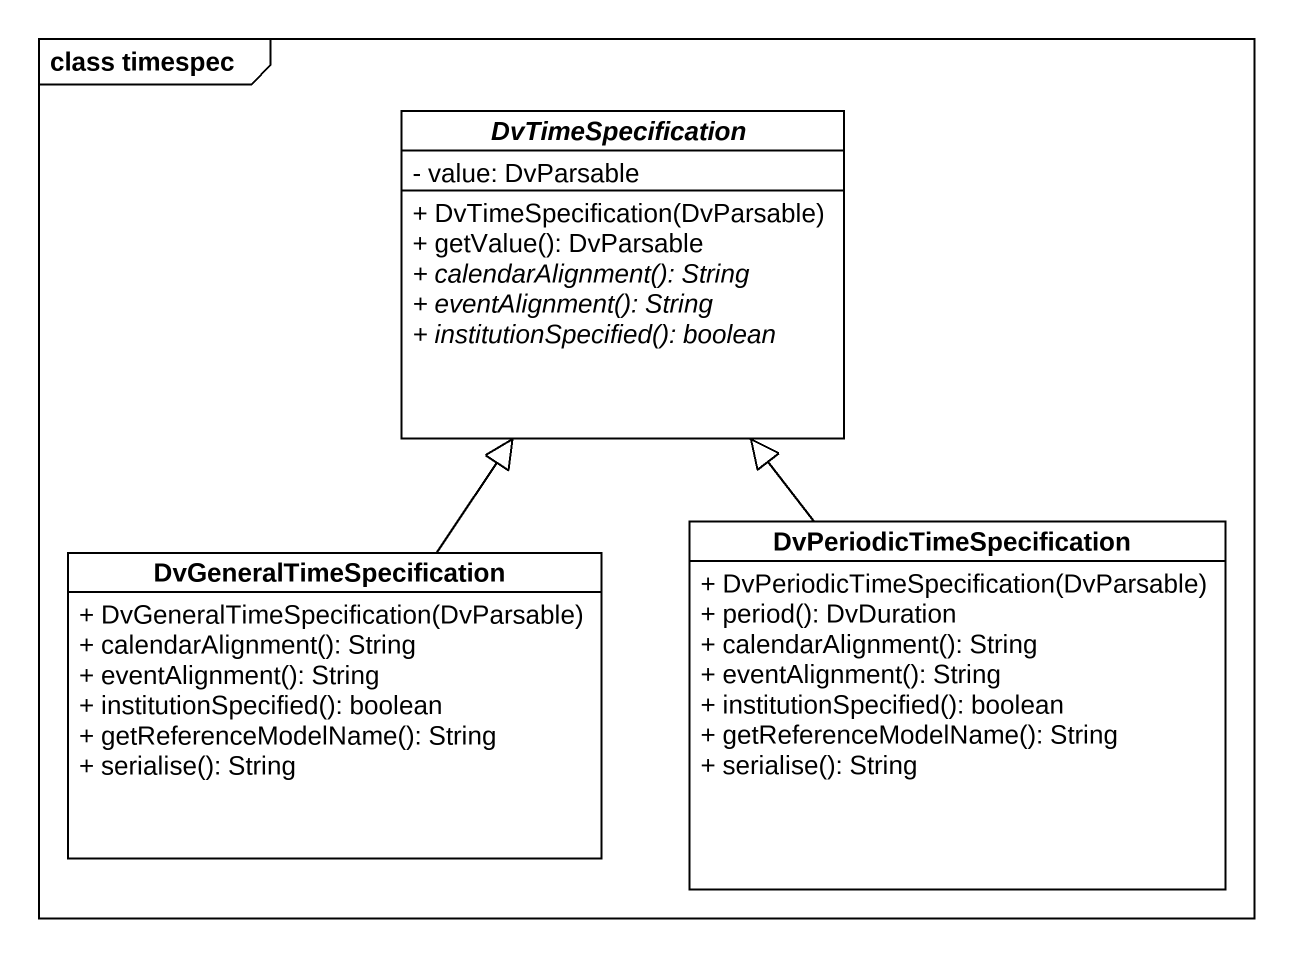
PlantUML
@startuml
mainframe class timespec
hide circle
hide empty members
skinparam classAttributeIconSize 0
abstract class DvTimeSpecification {
  - value: DvParsable
  + DvTimeSpecification(DvParsable)
  + getValue(): DvParsable
  {abstract} + calendarAlignment(): String
  {abstract} + eventAlignment(): String
  {abstract} + institutionSpecified(): boolean
}
class DvGeneralTimeSpecification {
  + DvGeneralTimeSpecification(DvParsable)
  + calendarAlignment(): String
  + eventAlignment(): String
  + institutionSpecified(): boolean
  + getReferenceModelName(): String
  + serialise(): String
}
class DvPeriodicTimeSpecification {
  + DvPeriodicTimeSpecification(DvParsable)
  + period(): DvDuration
  + calendarAlignment(): String
  + eventAlignment(): String
  + institutionSpecified(): boolean
  + getReferenceModelName(): String
  + serialise(): String
}
DvGeneralTimeSpecification -up-|> DvTimeSpecification
DvPeriodicTimeSpecification -up-|> DvTimeSpecification
@enduml
